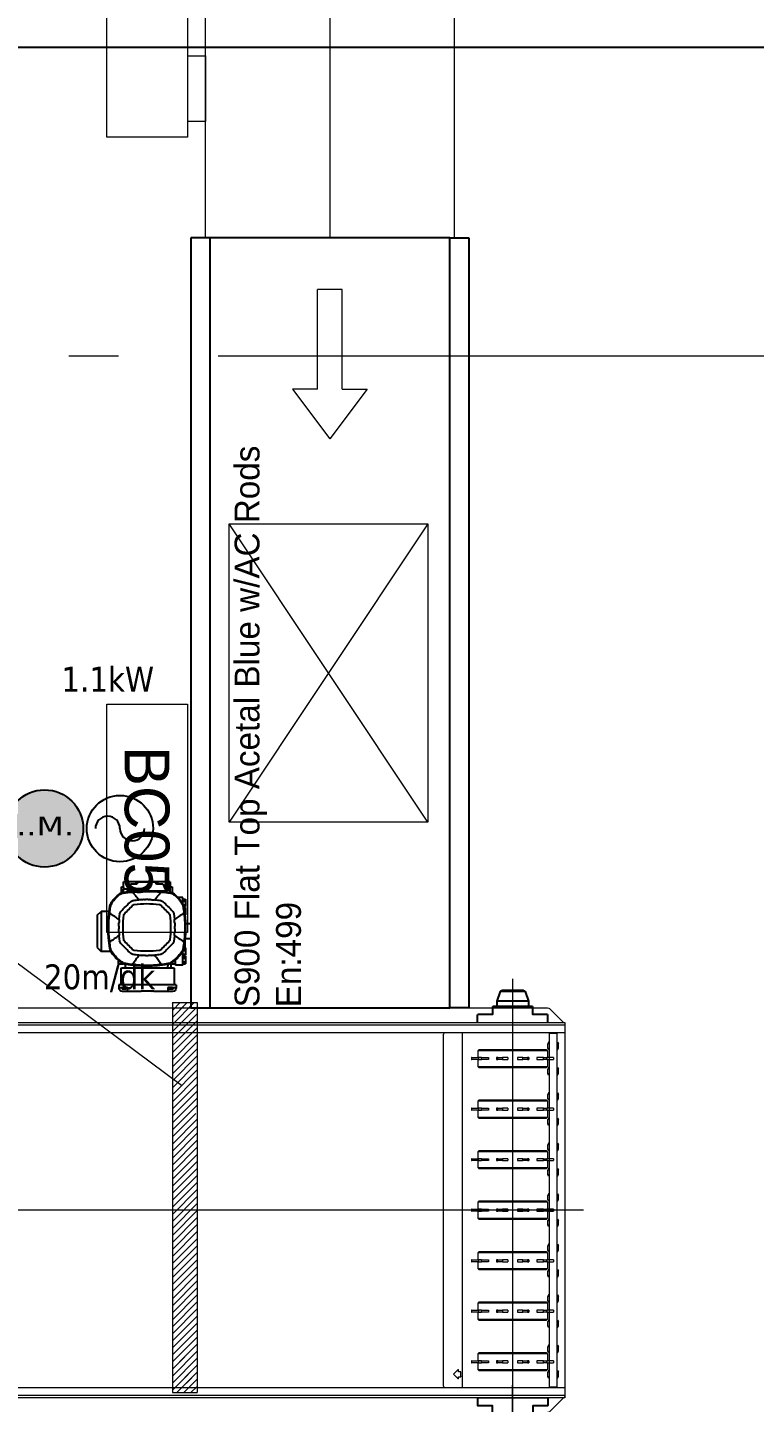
# Model space of a CAD drawing. Header units: millimetres. Extents: x -187347 to 135007, y -6415 to 292048.
# Drawn here: x -67975 to -66513, y 29950 to 32716 of the extents above; entities that cross this region are included whole.
import ezdxf
from ezdxf.enums import TextEntityAlignment as Align

# ---------------------------------------------------------------- set-up
doc = ezdxf.new("R2010")
doc.units = ezdxf.units.MM
doc.header["$LTSCALE"] = 100
doc.linetypes.add('CENTER', pattern=[50.8, 31.75, -6.35, 6.35, -6.35])
doc.linetypes.add('Z_LINE-CNTR', pattern=[17, 12, -2, 1, -2])
doc.layers.get('0').update_dxf_attribs({"lineweight": 18})
for name, color, linetype, lineweight in [('Equipment Drawing', 7, 'Continuous', 0), ('LAYOUT', 3, 'Continuous', 18), ('Layout Kromeka', 1, 'Continuous', 5), ('Layout Kromeka Details', 253, 'Continuous', 5), ('Layout Kromeka Field items', 1, 'Continuous', 25), ('Layout Kromeka Utilities', 1, 'Continuous', 25), ('S-GRID', 7, 'Continuous', 5)]:
    doc.layers.add(name, color=color, linetype=linetype, lineweight=lineweight)
for name, color, linetype in [('INTRALOX', 6, 'Continuous'), ('LAYOUT customer', 5, 'Continuous'), ('STEEL', 5, 'Continuous'), ('TEXT', 3, 'Continuous')]:
    doc.layers.add(name, color=color, linetype=linetype)
doc.styles.add('015_100', font='', dxfattribs={"height": 150})
doc.styles.add('050_100', font='', dxfattribs={"height": 500})
doc.styles.get("Standard").update_dxf_attribs({"font": 'tahoma.ttf'})
doc.styles.get('015_100').set_extended_font_data('Univers 45 Light')
doc.styles.get('050_100').set_extended_font_data('Univers')

# ---------------------------------------------------------------- blocks, each defined once
blk = doc.blocks.new('steel weighing')
at = {"layer": 'STEEL', "color": 7, "linetype": 'ByBlock', "ltscale": 20, "elevation": 1.7}
blk.add_lwpolyline([(845830.6, 719201.5), (854381.8, 719201.5), (854381.8, 719121.5), (845830.6, 719121.5)], close=True, dxfattribs=at)
blk = doc.blocks.new('_KROMEKA_POSNR')
at = {"layer": 'Layout Kromeka', "color": 0, "linetype": 'Continuous'}
blk.add_lwpolyline([(-3.91, -1.35), (3.738, -1.35), (3.738, 1.35), (-3.91, 1.35)], close=True, dxfattribs=at)
at = {"layer": 'Layout Kromeka', "color": 0, "linetype": 'Continuous', "style": '015_100'}
blk.add_attdef('POSNR', text='', height=1.5, dxfattribs=at).set_placement((0, 0), align=Align.MIDDLE)
blk = doc.blocks.new('*U60')
at = {"ltscale": 10}
for p, q in [((1434, 136.5), (1566, 136.5)), ((1800, 100), (-5400, 100)), ((1800, -400), (1800, 100)), ((-5400, -400), (1800, -400))]:
    blk.add_line(p, q, dxfattribs=at)
blk.add_lwpolyline([(1597.5, 136.5), (1597.5, 298.5), (1138.5, 298.5), (1138.5, 136.5), (1434, 136.5), (1434, 100), (1566, 100), (1566, 136.5), (1597.5, 136.5)], dxfattribs=at)
at = {"color": 4, "linetype": 'CENTER', "ltscale": 10}
blk.add_lwpolyline([(-5400, -150), (1800, -150)], dxfattribs=at)
at = {"color": 5, "ltscale": 10}
blk.add_point((1800, -150), dxfattribs=at)
blk = doc.blocks.new('Electricity')
at = {"layer": 'TEXT', "linetype": 'Continuous'}
blk.add_circle((116818, 15298), 267, dxfattribs=at)
at = {"layer": 'TEXT', "ltscale": 25}
for centre, start, end in [((116719, 15298), 0, 180), ((116917, 15298), 180, 0)]:
    blk.add_arc(centre, 98.9, start, end, dxfattribs=at)
blk = doc.blocks.new('MOTOR_1')
at = {"layer": 'Layout Kromeka Field items'}
h = blk.add_hatch(color=140, dxfattribs=at)
h.paths.add_polyline_path([(-250, 0, 1), (250, 0, 1)])
h.paths.add_polyline_path([(-713.7, -186.9), (-280.3, -186.9), (-280.3, -6.9), (-713.7, -6.9)], flags=9)
at = {"layer": 'Layout Kromeka Field items', "color": 4, "linetype": 'Continuous'}
blk.add_circle((0, 0), 250, dxfattribs=at)
at = {"layer": 'Layout Kromeka Utilities', "color": 4, "linetype": 'Continuous', "xscale": 0.8043007341468412, "yscale": 0.8043007341468412, "zscale": 0.8043007341468412}
blk.add_blockref('Electricity', (-93469.2, -12304.5), dxfattribs=at)
at = {"layer": 'Layout Kromeka Field items', "color": 7, "width": 1.86701}
blk.add_attdef('..M.', text='', height=120, dxfattribs=at).set_placement((-183.1, -43.9), (190.3, -43.9), align=Align.FIT)
blk = doc.blocks.new('S400_10T_Sprocket')
for p, q in [((-18.5, 67.3), (-16, 69.8)), ((-18.5, 67.3), (-18.5, -67.4)), ((-16, -69.9), (-16, 69.8)), ((-16, 69.8), (-2, 69.8)), ((-2, 82.3), (-2, 82.5)), ((-2, 82.5), (2, 82.5)), ((-2, 82.3), (-2, 68.8)), ((-2, 68.8), (2, 68.8)), ((-2, 62.4), (-2, 68.4)), ((-2, 68.4), (2, 68.4)), ((-2, 62.4), (-2, 48.6)), ((2, 62.4), (-2, 62.4)), ((2, 82.5), (2, 82.3)), ((2, 68.8), (2, 82.3)), ((2, 69.8), (16, 69.8)), ((2, 68.4), (2, 62.4)), ((2, 48.6), (2, 62.4)), ((16, 69.8), (16, -69.9)), ((18.5, 67.3), (16, 69.8)), ((18.5, -67.4), (18.5, 67.3)), ((-2, 48.6), (2, 48.6)), ((-2, 29.8), (-2, 32.7)), ((-2, 32.7), (2, 32.7)), ((-2, 29.8), (-2, 20.2)), ((2, 29.8), (-2, 29.8)), ((2, 32.7), (2, 29.8)), ((2, 20.2), (2, 29.8)), ((-2, 9.9), (-2, 20.2)), ((-2, 20.2), (2, 20.2)), ((-2, 9.9), (2, 9.9)), ((2, 20.2), (2, 9.9)), ((-2, -20.2), (-2, -9.9)), ((-2, -9.9), (2, -9.9)), ((-2, -20.2), (-2, -29.8)), ((2, -20.2), (-2, -20.2)), ((2, -9.9), (2, -20.2)), ((2, -29.8), (2, -20.2)), ((-2, -32.7), (-2, -29.8)), ((-2, -29.8), (2, -29.8)), ((-2, -32.7), (2, -32.7)), ((-2, -62.4), (-2, -48.6)), ((-2, -48.6), (2, -48.6)), ((2, -29.8), (2, -32.7)), ((2, -48.6), (2, -62.4)), ((-18.5, -67.4), (-16, -69.9)), ((-16, -69.9), (-2, -69.9)), ((-2, -62.4), (-2, -68.4)), ((2, -62.4), (-2, -62.4)), ((-2, -68.4), (2, -68.4)), ((-2, -82.3), (-2, -68.8)), ((-2, -68.8), (2, -68.8)), ((-2, -82.3), (-2, -82.5)), ((-2, -82.5), (2, -82.5)), ((2, -68.4), (2, -62.4)), ((2, -68.8), (2, -82.3)), ((2, -69.9), (16, -69.9)), ((2, -82.5), (2, -82.3)), ((18.5, -67.4), (16, -69.9))]:
    blk.add_line(p, q)
blk = doc.blocks.new('Bearing_10T')
for p, q in [((0, 70.9), (0, -70.9)), ((-83.3, 0), (25.9, 0))]:
    blk.add_line(p, q)
at = {"layer": 'LAYOUT customer'}
for p, q in [((-15.8, 41.3), (-15.8, 70.1)), ((0, 70.9), (-15.1, 70.9)), ((-62.1, 25), (-43.1, 31.8)), ((-43.1, -31.7), (-43.1, 31.8)), ((-43.1, 31.8), (-32, 31.8)), ((-32, -39.8), (-32, 39.8)), ((-31.2, 40.5), (-16.6, 40.5)), ((-64.2, -22), (-64.2, 22)), ((-62.1, -25), (-62.1, 25)), ((-62.1, -25), (-43.1, -31.7)), ((-43.1, -31.7), (-32, -31.7)), ((-16.6, -40.5), (-31.2, -40.5)), ((-15.8, -70.1), (-15.8, -41.3)), ((0, -70.9), (-15.1, -70.9))]:
    blk.add_line(p, q, dxfattribs=at)
for centre, radius, start, end in [((-15.1, 70.1), 0.762, 90, 180), ((-31.2, 39.8), 0.762, 90, 180), ((-16.6, 41.3), 0.762, 270, 0), ((-61.1, 22), 3.17, 109.5692, 180), ((-61.1, -22), 3.17, 180, 250.4308), ((-31.2, -39.8), 0.762, 180, 270), ((-16.6, -41.3), 0.762, 0, 90), ((-15.1, -70.1), 0.762, 180, 270)]:
    blk.add_arc(centre, radius, start, end, dxfattribs=at)
blk = doc.blocks.new('*U1707')
at = {"layer": 'Equipment Drawing'}
for p, q in [((0, -37.5), (0, 2568.5)), ((-377.6, 2531.5), (-405.5, 2503.9)), ((-372.6, 2537), (-377.6, 2537)), ((-377.6, 2537), (-377.6, 0)), ((-357.6, 2537), (-372.6, 2537)), ((-372.6, 2537), (-372.6, 0)), ((-357.6, 2537), (-357.6, 0)), ((-357.6, 2537), (357.6, 2537)), ((372.6, 2537), (357.6, 2537)), ((357.6, 0), (357.6, 2537)), ((377.6, 2537), (372.6, 2537)), ((372.6, 0), (372.6, 2537)), ((377.6, 0), (377.6, 2537)), ((405.5, 2503.9), (377.6, 2531.5)), ((-407, 2499.8), (-407, 34.7)), ((407, 2499.8), (407, 34.7)), ((-465.6, 2432), (464.9, 2432)), ((-357.6, 2331.1), (357.6, 2331.1)), ((-330.2, 2310.9), (-339.5, 2301.6)), ((-339.3, 2301.1), (-335.3, 2301.1)), ((-335, 2300.8), (-335, 2296.4)), ((-334.7, 2296.1), (-325.3, 2296.1)), ((-320.5, 2301.6), (-329.8, 2310.9)), ((-325, 2296.4), (-325, 2300.8)), ((-324.7, 2301.1), (-320.7, 2301.1)), ((353.2, 2293), (-353.2, 2293)), ((353.2, 244), (-353.2, 244)), ((320.5, 214.5), (329.8, 223.8)), ((330.2, 223.8), (339.5, 214.5)), ((357.6, 205.9), (-357.6, 205.9)), ((324.7, 214), (320.7, 214)), ((325, 209.3), (325, 213.7)), ((334.7, 209), (325.3, 209)), ((335, 213.7), (335, 209.3)), ((339.3, 214), (335.3, 214)), ((-465.6, 105), (462.1, 105)), ((-405.5, 30.6), (-377.6, 3)), ((-355.6, 15.7), (-355.6, 31.6)), ((-355.6, 31.6), (355.6, 31.6)), ((-337.8, 32.6), (-334.6, 34.5)), ((-337.8, 31.6), (-337.8, 32.6)), ((-334.6, 31.6), (-334.6, 34.5)), ((-325.8, 34.5), (-334.6, 34.5)), ((-325.8, 34.5), (-325.8, 31.6)), ((-322.6, 32.6), (-325.8, 34.5)), ((-322.6, 31.6), (-322.6, 32.6)), ((-287, 32.6), (-283.8, 34.5)), ((-287, 31.6), (-287, 32.6)), ((-275, 34.5), (-283.8, 34.5)), ((-283.8, 31.6), (-283.8, 34.5)), ((-271.8, 32.6), (-275, 34.5)), ((-275, 34.5), (-275, 31.6)), ((-271.8, 31.6), (-271.8, 32.6)), ((-236.2, 32.6), (-233, 34.5)), ((-236.2, 31.6), (-236.2, 32.6)), ((-224.2, 34.5), (-233, 34.5)), ((-233, 31.6), (-233, 34.5)), ((-221, 32.6), (-224.2, 34.5)), ((-224.2, 34.5), (-224.2, 31.6)), ((-221, 31.6), (-221, 32.6)), ((-185.4, 32.6), (-182.2, 34.5)), ((-185.4, 31.6), (-185.4, 32.6)), ((-173.4, 34.5), (-182.2, 34.5)), ((-182.2, 31.6), (-182.2, 34.5)), ((-170.2, 32.6), (-173.4, 34.5)), ((-173.4, 34.5), (-173.4, 31.6)), ((-170.2, 31.6), (-170.2, 32.6)), ((-134.6, 32.6), (-131.4, 34.5)), ((-134.6, 31.6), (-134.6, 32.6)), ((-122.6, 34.5), (-131.4, 34.5)), ((-131.4, 31.6), (-131.4, 34.5)), ((-119.4, 32.6), (-122.6, 34.5)), ((-122.6, 34.5), (-122.6, 31.6)), ((-119.4, 31.6), (-119.4, 32.6)), ((-83.8, 32.6), (-80.6, 34.5)), ((-83.8, 31.6), (-83.8, 32.6)), ((-71.8, 34.5), (-80.6, 34.5)), ((-80.6, 31.6), (-80.6, 34.5)), ((-68.6, 32.6), (-71.8, 34.5)), ((-71.8, 34.5), (-71.8, 31.6)), ((-68.6, 31.6), (-68.6, 32.6)), ((-33, 32.6), (-29.8, 34.5)), ((-33, 31.6), (-33, 32.6)), ((-21, 34.5), (-29.8, 34.5)), ((-29.8, 31.6), (-29.8, 34.5)), ((-17.8, 32.6), (-21, 34.5)), ((-21, 34.5), (-21, 31.6)), ((-17.8, 31.6), (-17.8, 32.6)), ((17.8, 32.6), (21, 34.5)), ((17.8, 31.6), (17.8, 32.6)), ((29.8, 34.5), (21, 34.5)), ((21, 31.6), (21, 34.5)), ((33, 32.6), (29.8, 34.5)), ((29.8, 34.5), (29.8, 31.6)), ((33, 31.6), (33, 32.6)), ((68.6, 32.6), (71.8, 34.5)), ((68.6, 31.6), (68.6, 32.6)), ((80.6, 34.5), (71.8, 34.5)), ((71.8, 31.6), (71.8, 34.5)), ((83.8, 32.6), (80.6, 34.5)), ((80.6, 34.5), (80.6, 31.6)), ((83.8, 31.6), (83.8, 32.6)), ((119.4, 32.6), (122.6, 34.5)), ((119.4, 31.6), (119.4, 32.6)), ((131.4, 34.5), (122.6, 34.5)), ((122.6, 31.6), (122.6, 34.5)), ((134.6, 32.6), (131.4, 34.5)), ((131.4, 34.5), (131.4, 31.6)), ((134.6, 31.6), (134.6, 32.6)), ((170.2, 32.6), (173.4, 34.5)), ((170.2, 31.6), (170.2, 32.6)), ((182.2, 34.5), (173.4, 34.5)), ((173.4, 31.6), (173.4, 34.5)), ((185.4, 32.6), (182.2, 34.5)), ((182.2, 34.5), (182.2, 31.6)), ((185.4, 31.6), (185.4, 32.6)), ((221, 32.6), (224.2, 34.5)), ((221, 31.6), (221, 32.6)), ((233, 34.5), (224.2, 34.5)), ((224.2, 31.6), (224.2, 34.5)), ((236.2, 32.6), (233, 34.5)), ((233, 34.5), (233, 31.6)), ((236.2, 31.6), (236.2, 32.6)), ((271.8, 32.6), (275, 34.5)), ((271.8, 31.6), (271.8, 32.6)), ((283.8, 34.5), (275, 34.5)), ((275, 31.6), (275, 34.5)), ((287, 32.6), (283.8, 34.5)), ((283.8, 34.5), (283.8, 31.6)), ((287, 31.6), (287, 32.6)), ((322.6, 32.6), (325.8, 34.5)), ((322.6, 31.6), (322.6, 32.6)), ((334.6, 34.5), (325.8, 34.5)), ((325.8, 31.6), (325.8, 34.5)), ((337.8, 32.6), (334.6, 34.5)), ((334.6, 34.5), (334.6, 31.6)), ((337.8, 31.6), (337.8, 32.6)), ((355.6, 31.6), (355.6, 15.7)), ((377.6, 3), (405.5, 30.6)), ((-377.6, 0), (-372.6, 0)), ((-372.6, 0), (-357.6, 0)), ((-357.6, 0), (357.6, 0)), ((355.6, 15.7), (-355.6, 15.7)), ((-337.8, 14.8), (-337.8, 15.7)), ((-337.8, 14.8), (-334.6, 12.8)), ((-334.6, 12.8), (-334.6, 15.7)), ((-325.8, 12.8), (-334.6, 12.8)), ((-325.8, 15.7), (-325.8, 12.8)), ((-322.6, 14.8), (-325.8, 12.8)), ((-322.6, 14.8), (-322.6, 15.7)), ((-287, 14.8), (-287, 15.7)), ((-287, 14.8), (-283.8, 12.8)), ((-283.8, 12.8), (-283.8, 15.7)), ((-275, 12.8), (-283.8, 12.8)), ((-275, 15.7), (-275, 12.8)), ((-271.8, 14.8), (-275, 12.8)), ((-271.8, 14.8), (-271.8, 15.7)), ((-236.2, 14.8), (-236.2, 15.7)), ((-236.2, 14.8), (-233, 12.8)), ((-233, 12.8), (-233, 15.7)), ((-224.2, 12.8), (-233, 12.8)), ((-224.2, 15.7), (-224.2, 12.8)), ((-221, 14.8), (-224.2, 12.8)), ((-221, 14.8), (-221, 15.7)), ((-185.4, 14.8), (-185.4, 15.7)), ((-185.4, 14.8), (-182.2, 12.8)), ((-182.2, 12.8), (-182.2, 15.7)), ((-173.4, 12.8), (-182.2, 12.8)), ((-173.4, 15.7), (-173.4, 12.8)), ((-170.2, 14.8), (-173.4, 12.8)), ((-170.2, 14.8), (-170.2, 15.7)), ((-134.6, 14.8), (-134.6, 15.7)), ((-134.6, 14.8), (-131.4, 12.8)), ((-131.4, 12.8), (-131.4, 15.7)), ((-122.6, 12.8), (-131.4, 12.8)), ((-122.6, 15.7), (-122.6, 12.8)), ((-119.4, 14.8), (-122.6, 12.8)), ((-119.4, 14.8), (-119.4, 15.7)), ((-83.8, 14.8), (-83.8, 15.7)), ((-83.8, 14.8), (-80.6, 12.8)), ((-80.6, 12.8), (-80.6, 15.7)), ((-71.8, 12.8), (-80.6, 12.8)), ((-71.8, 15.7), (-71.8, 12.8)), ((-68.6, 14.8), (-71.8, 12.8)), ((-68.6, 14.8), (-68.6, 15.7)), ((-33, 14.8), (-33, 15.7)), ((-33, 14.8), (-29.8, 12.8)), ((-29.8, 12.8), (-29.8, 15.7)), ((-21, 12.8), (-29.8, 12.8)), ((-21, 15.7), (-21, 12.8)), ((-17.8, 14.8), (-21, 12.8)), ((-17.8, 14.8), (-17.8, 15.7)), ((17.8, 14.8), (17.8, 15.7)), ((17.8, 14.8), (21, 12.8)), ((21, 12.8), (21, 15.7)), ((29.8, 12.8), (21, 12.8)), ((29.8, 15.7), (29.8, 12.8)), ((33, 14.8), (29.8, 12.8)), ((33, 14.8), (33, 15.7)), ((68.6, 14.8), (68.6, 15.7)), ((68.6, 14.8), (71.8, 12.8)), ((71.8, 12.8), (71.8, 15.7)), ((80.6, 12.8), (71.8, 12.8)), ((80.6, 15.7), (80.6, 12.8)), ((83.8, 14.8), (80.6, 12.8)), ((83.8, 14.8), (83.8, 15.7)), ((119.4, 14.8), (119.4, 15.7)), ((119.4, 14.8), (122.6, 12.8)), ((122.6, 12.8), (122.6, 15.7)), ((131.4, 12.8), (122.6, 12.8)), ((131.4, 15.7), (131.4, 12.8)), ((134.6, 14.8), (131.4, 12.8)), ((134.6, 14.8), (134.6, 15.7)), ((170.2, 14.8), (170.2, 15.7)), ((170.2, 14.8), (173.4, 12.8)), ((173.4, 12.8), (173.4, 15.7)), ((182.2, 12.8), (173.4, 12.8)), ((182.2, 15.7), (182.2, 12.8)), ((185.4, 14.8), (182.2, 12.8)), ((185.4, 14.8), (185.4, 15.7)), ((221, 14.8), (221, 15.7)), ((221, 14.8), (224.2, 12.8)), ((224.2, 12.8), (224.2, 15.7)), ((233, 12.8), (224.2, 12.8)), ((233, 15.7), (233, 12.8)), ((236.2, 14.8), (233, 12.8)), ((236.2, 14.8), (236.2, 15.7)), ((271.8, 14.8), (271.8, 15.7)), ((271.8, 14.8), (275, 12.8)), ((275, 12.8), (275, 15.7)), ((283.8, 12.8), (275, 12.8)), ((283.8, 15.7), (283.8, 12.8)), ((287, 14.8), (283.8, 12.8)), ((287, 14.8), (287, 15.7)), ((322.6, 14.8), (322.6, 15.7)), ((322.6, 14.8), (325.8, 12.8)), ((325.8, 12.8), (325.8, 15.7)), ((334.6, 12.8), (325.8, 12.8)), ((334.6, 15.7), (334.6, 12.8)), ((337.8, 14.8), (334.6, 12.8)), ((337.8, 14.8), (337.8, 15.7)), ((357.6, 0), (377.6, 0)), ((374.6, 0), (373.1, 0))]:
    blk.add_line(p, q, dxfattribs=at)
for centre, radius, start, end in [((-339.3, 2301.4), 0.3, 135, 270), ((-335.3, 2300.8), 0.3, 0, 90), ((-334.7, 2296.4), 0.3, 180, 270), ((-330, 2310.7), 0.3, 45, 135), ((-325.3, 2296.4), 0.3, 270, 0), ((-324.7, 2300.8), 0.3, 90, 180), ((-320.7, 2301.4), 0.3, 270, 45), ((-353.2, 2299.3), 6.35, 226.3196, 270), ((353.2, 2299.3), 6.35, 270, 313.6804), ((-353.2, 237.7), 6.35, 90, 133.6804), ((330, 223.6), 0.3, 45, 135), ((353.2, 237.7), 6.35, 46.3196, 90), ((320.7, 214.3), 0.3, 135, 270), ((324.7, 213.7), 0.3, 0, 90), ((325.3, 209.3), 0.3, 180, 270), ((334.7, 209.3), 0.3, 270, 0), ((335.3, 213.7), 0.3, 90, 180), ((339.3, 214.3), 0.3, 270, 45)]:
    blk.add_arc(centre, radius, start, end, dxfattribs=at)
for centre, major_axis, start_param, end_param in [((-403.5, 2499.8), (0, 5), 0.610865, 1.570796), ((403.5, 2499.8), (0, -5), 1.570796, 2.530727), ((-403.5, 34.7), (0, 5), 1.570796, 2.530727), ((403.5, 34.7), (0, -5), 0.610865, 1.570796)]:
    blk.add_ellipse(centre, major_axis=major_axis, ratio=0.707107, start_param=start_param, end_param=end_param, dxfattribs=at)
for name, p in [('Bearing_10T', (-377.6, 2432)), ('S400_10T_Sprocket', (-304.8, 2432)), ('S400_10T_Sprocket', (-203.2, 2432)), ('S400_10T_Sprocket', (-101.6, 2432)), ('S400_10T_Sprocket', (0, 2432)), ('S400_10T_Sprocket', (101.6, 2432)), ('S400_10T_Sprocket', (203.2, 2432)), ('S400_10T_Sprocket', (304.8, 2432)), ('Bearing_10T', (-377.6, 105)), ('S400_10T_Sprocket', (-304.8, 105)), ('S400_10T_Sprocket', (-203.2, 105)), ('S400_10T_Sprocket', (-101.6, 105)), ('S400_10T_Sprocket', (0, 105)), ('S400_10T_Sprocket', (101.6, 105)), ('S400_10T_Sprocket', (203.2, 105)), ('S400_10T_Sprocket', (304.8, 105))]:
    blk.add_blockref(name, p, dxfattribs=at)
at = {"layer": 'Equipment Drawing', "xscale": -1}
for p in [(377.6, 2432), (377.6, 105)]:
    blk.add_blockref('Bearing_10T', p, dxfattribs=at)
blk = doc.blocks.new('vertical Motor')
for p, q in [((-152.26, -1863.28), (-152.57, -1863.6)), ((-152.57, -1863.6), (-149.39, -1863.6)), ((-152.57, -1864.23), (-152.57, -1863.6)), ((-152.26, -1863.28), (-149.7, -1863.28)), ((-149.7, -1863.28), (-149.39, -1863.6)), ((-149.39, -1864.38), (-149.39, -1863.6)), ((-154.48, -1865.36), (-154.92, -1865.36)), ((-154.92, -1866.28), (-154.92, -1865.36)), ((-154.04, -1865.21), (-154.52, -1865.21)), ((-154.52, -1865.21), (-154.52, -1865.36)), ((-154.48, -1865.36), (-154.33, -1865.36)), ((-154.09, -1865.36), (-154.33, -1865.36)), ((-154.33, -1865.75), (-154.33, -1865.36)), ((-154.08, -1865.36), (-154.09, -1865.36)), ((-148.83, -1864.76), (-148.91, -1864.76)), ((-148.83, -1864.76), (-148.83, -1864.83)), ((-148.72, -1864.95), (-148.42, -1864.95)), ((-148.42, -1864.95), (-148.42, -1865.38)), ((-148.09, -1865.21), (-148.09, -1869.33)), ((-148.05, -1865.17), (-146.75, -1865.17)), ((-146.75, -1865.29), (-146.75, -1865.01)), ((-146.75, -1865.01), (-146.55, -1865.01)), ((-146.75, -1869.26), (-146.75, -1865.29)), ((-146.55, -1865.01), (-146.51, -1865.01)), ((-146.55, -1865.01), (-146.55, -1865.29)), ((-146.55, -1865.25), (-146.41, -1865.25)), ((-146.55, -1865.68), (-146.55, -1865.29)), ((-146.41, -1865.4), (-146.41, -1865.25)), ((-146.24, -1865.29), (-146.24, -1865.4)), ((-154.92, -1866.28), (-154.91, -1866.28)), ((-154.92, -1868.15), (-154.92, -1866.28)), ((-154.91, -1866.28), (-154.91, -1866.59)), ((-154.72, -1866.41), (-154.91, -1866.59)), ((-154.44, -1865.8), (-154.72, -1865.93)), ((-154.72, -1866.41), (-154.72, -1865.93)), ((-154.17, -1865.68), (-154.44, -1865.8)), ((-154.2, -1865.86), (-154.2, -1866.88)), ((-148.09, -1865.54), (-148.38, -1865.53)), ((-146.55, -1865.4), (-146.41, -1865.4)), ((-146.55, -1865.56), (-146.41, -1865.56)), ((-146.51, -1865.68), (-146.55, -1865.68)), ((-146.24, -1865.68), (-146.51, -1865.68)), ((-146.41, -1865.56), (-146.41, -1865.4)), ((-146.24, -1865.4), (-146.24, -1865.68)), ((-146.24, -1865.68), (-146.24, -1866.78)), ((-154.91, -1866.59), (-154.91, -1867.84)), ((-154.2, -1867.54), (-154.2, -1868.57)), ((-146.28, -1866.78), (-146.28, -1867.77)), ((-146.28, -1866.78), (-146.24, -1866.78)), ((-146.24, -1866.94), (-146.28, -1866.94)), ((-146.24, -1866.94), (-146.28, -1866.94)), ((-146.24, -1866.94), (-146.24, -1866.94)), ((-146.24, -1866.94), (-146.24, -1866.94)), ((-146.24, -1867.62), (-146.24, -1866.94)), ((-154.91, -1868.15), (-154.92, -1868.15)), ((-154.92, -1869.06), (-154.92, -1868.15)), ((-154.91, -1867.84), (-154.91, -1868.15)), ((-154.91, -1867.84), (-154.72, -1868.02)), ((-154.72, -1868.5), (-154.72, -1868.02)), ((-154.72, -1868.5), (-154.44, -1868.62)), ((-154.44, -1868.62), (-154.17, -1868.75)), ((-146.28, -1867.62), (-146.24, -1867.62)), ((-146.28, -1867.62), (-146.24, -1867.62)), ((-146.28, -1867.63), (-146.24, -1867.63)), ((-146.24, -1867.77), (-146.28, -1867.77)), ((-146.24, -1867.62), (-146.24, -1867.63)), ((-146.24, -1867.62), (-146.24, -1867.62)), ((-146.24, -1867.62), (-146.24, -1867.62)), ((-146.24, -1867.77), (-146.24, -1868.87)), ((-154.92, -1869.06), (-154.48, -1869.06)), ((-154.52, -1869.06), (-154.52, -1869.22)), ((-154.52, -1869.22), (-154.04, -1869.22)), ((-154.33, -1869.06), (-154.48, -1869.06)), ((-154.33, -1869.06), (-154.33, -1868.68)), ((-154.09, -1869.06), (-154.33, -1869.06)), ((-154.08, -1869.06), (-154.09, -1869.06)), ((-153.66, -1870.07), (-153.66, -1869.69)), ((-148.3, -1869.48), (-148.72, -1869.48)), ((-148.46, -1869.12), (-148.09, -1869.12)), ((-148.42, -1869.12), (-148.42, -1869.48)), ((-148.09, -1868.89), (-148.38, -1868.9)), ((-148.3, -1870.07), (-148.3, -1869.48)), ((-148.09, -1869.34), (-148.09, -1869.33)), ((-148.05, -1869.38), (-146.75, -1869.38)), ((-146.75, -1869.54), (-146.75, -1869.26)), ((-146.75, -1869.54), (-146.55, -1869.54)), ((-146.55, -1869.26), (-146.55, -1868.87)), ((-146.55, -1868.87), (-146.51, -1868.87)), ((-146.55, -1868.99), (-146.41, -1868.99)), ((-146.55, -1869.14), (-146.41, -1869.14)), ((-146.55, -1869.26), (-146.55, -1869.54)), ((-146.55, -1869.3), (-146.41, -1869.3)), ((-146.51, -1869.54), (-146.55, -1869.54)), ((-146.51, -1868.87), (-146.24, -1868.87)), ((-146.41, -1869.14), (-146.41, -1868.99)), ((-146.41, -1869.3), (-146.41, -1869.14)), ((-146.24, -1868.87), (-146.24, -1869.14)), ((-146.24, -1869.14), (-146.24, -1869.26)), ((-153.17, -1870.07), (-153.66, -1870.07)), ((-153.54, -1870.07), (-153.54, -1870.29)), ((-153.54, -1870.29), (-153.39, -1870.29)), ((-153.39, -1870.07), (-153.39, -1870.29)), ((-153.39, -1870.29), (-153.1, -1870.29)), ((-153.1, -1870.1), (-153.1, -1870.29)), ((-153.1, -1870.29), (-152.95, -1870.29)), ((-152.95, -1870.14), (-152.95, -1870.29)), ((-152.87, -1870.15), (-152.87, -1870.29)), ((-152.87, -1870.29), (-152.79, -1870.29)), ((-152.79, -1870.17), (-152.79, -1870.29)), ((-152.79, -1870.29), (-152.5, -1870.29)), ((-152.5, -1870.21), (-152.5, -1870.29)), ((-152.5, -1870.29), (-152.3, -1870.29)), ((-152.3, -1870.23), (-152.3, -1870.29)), ((-151.57, -1870.71), (-151.57, -1870.28)), ((-151.57, -1870.71), (-150.39, -1870.71)), ((-151.24, -1870.28), (-151.24, -1870.29)), ((-151.24, -1870.29), (-150.98, -1870.29)), ((-150.98, -1870.28), (-150.98, -1870.29)), ((-150.98, -1870.29), (-150.72, -1870.29)), ((-150.72, -1870.27), (-150.72, -1870.29)), ((-150.39, -1870.71), (-150.39, -1870.24)), ((-150.24, -1870.23), (-149.67, -1870.23)), ((-149.67, -1870.14), (-149.67, -1870.29)), ((-149.67, -1870.29), (-149.46, -1870.29)), ((-149.46, -1870.09), (-149.46, -1870.29)), ((-149.46, -1870.29), (-149.17, -1870.29)), ((-148.3, -1870.07), (-149.42, -1870.07)), ((-149.17, -1870.07), (-149.17, -1870.29)), ((-149.17, -1870.29), (-149.09, -1870.29)), ((-149.09, -1870.07), (-149.09, -1870.29)), ((-149.01, -1870.07), (-149.01, -1870.29)), ((-149.01, -1870.29), (-148.86, -1870.29)), ((-148.86, -1870.07), (-148.86, -1870.29)), ((-148.86, -1870.29), (-148.57, -1870.29)), ((-148.57, -1870.07), (-148.57, -1870.29)), ((-148.57, -1870.29), (-148.42, -1870.29)), ((-148.42, -1870.07), (-148.42, -1870.29))]:
    blk.add_line(p, q)
for centre, radius, start, end in [((-152.83, -1865.07), 0.787, 100.193, 125.5264), ((-151.3, -1873.59), 9.45, 79.807, 100.193), ((-151.3, -1873.59), 9.39, 97.0036, 100.193), ((-151.3, -1873.59), 9.39, 79.807, 82.9964), ((-149.76, -1865.07), 0.787, 54.4736, 79.807), ((-140.43, -1867.21), 13.78, 172.2181, 187.7819), ((-140.43, -1867.21), 13.72, 172.2181, 175.2421), ((-153.5, -1865.43), 0.591, 140.9499, 172.2181), ((-153.5, -1865.43), 0.531, 140.9499, 172.2181), ((-151.3, -1867.21), 3.43, 125.5264, 140.9499), ((-151.3, -1867.21), 3.37, 125.5264, 140.9499), ((-146.48, -1872.03), 9.17, 131.4921, 138.5079), ((-152.83, -1865.07), 0.728, 100.193, 125.5264), ((-152.3, -1865.45), 0.394, 98.5161, 131.4921), ((-151.3, -1872.14), 7.15, 95.0481, 98.5161), ((-151.3, -1872.14), 6.81, 81.6334, 98.3666), ((-151.81, -1864.32), 0.704, 260.8166, 282.4775), ((-151.51, -1865.69), 0.704, 81.3053, 102.4775), ((-151.3, -1864.3), 0.704, 261.3053, 278.6947), ((-151.08, -1865.69), 0.704, 77.5225, 98.6947), ((-150.78, -1864.32), 0.704, 257.5225, 279.1834), ((-151.3, -1872.14), 7.15, 81.4839, 84.9519), ((-150.29, -1865.45), 0.394, 48.5079, 81.4839), ((-156.11, -1872.03), 9.17, 41.4921, 48.5079), ((-149.76, -1865.07), 0.728, 54.4736, 79.807), ((-151.3, -1867.21), 3.37, 35.5264, 54.4736), ((-151.3, -1867.21), 3.43, 35.5264, 54.4736), ((-149.15, -1865.68), 0.728, 10.193, 35.5264), ((-149.15, -1865.68), 0.787, 10.193, 35.5264), ((-146.51, -1865.29), 0.276, 0, 90), ((-153.73, -1865.86), 0.473, 150.8555, 180), ((-151.3, -1867.21), 3.26, 149.6038, 150.8555), ((-146.37, -1867.21), 7.15, 171.4839, 174.9519), ((-153.06, -1866.21), 0.394, 138.5079, 171.4839), ((-146.37, -1867.21), 6.81, 171.6334, 188.3666), ((-153, -1866.24), 0.118, 138.3929, 171.6334), ((-146.48, -1872.03), 8.84, 131.6071, 138.3929), ((-152.27, -1865.51), 0.118, 98.3666, 131.6071), ((-150.32, -1865.51), 0.118, 48.3929, 81.6334), ((-156.11, -1872.03), 8.84, 41.6071, 48.3929), ((-149.59, -1866.24), 0.118, 8.3666, 41.6071), ((-156.22, -1867.21), 6.81, 351.6334, 8.3666), ((-149.54, -1866.21), 0.394, 8.5161, 41.4921), ((-156.22, -1867.21), 7.15, 5.0481, 8.5161), ((-157.67, -1867.21), 9.39, 7.0036, 10.193), ((-157.67, -1867.21), 9.45, 349.807, 10.193), ((-152.82, -1867), 0.704, 167.5225, 188.6947), ((-152.82, -1867.43), 0.704, 171.3053, 192.4775), ((-154.21, -1867.21), 0.704, 351.3053, 8.6947), ((-154.19, -1866.7), 0.704, 347.5225, 9.1834), ((-148.4, -1866.7), 0.704, 170.8166, 192.4775), ((-149.77, -1867), 0.704, 351.3053, 12.4775), ((-148.38, -1867.21), 0.704, 171.3053, 188.6947), ((-149.77, -1867.43), 0.704, 347.5225, 8.6947), ((-153.73, -1868.57), 0.473, 180, 209.1445), ((-140.43, -1867.21), 13.72, 184.7579, 187.7819), ((-146.37, -1867.21), 7.15, 185.0481, 188.5161), ((-153.06, -1868.21), 0.394, 188.5161, 221.4921), ((-146.48, -1862.4), 9.17, 221.4921, 228.5079), ((-153, -1868.19), 0.118, 188.3666, 221.6071), ((-146.48, -1862.4), 8.84, 221.6071, 228.3929), ((-156.11, -1862.4), 8.84, 311.6071, 318.3929), ((-156.11, -1862.4), 9.17, 311.4921, 318.5079), ((-149.59, -1868.19), 0.118, 318.3929, 351.6334), ((-149.54, -1868.21), 0.394, 318.5079, 351.4839), ((-156.22, -1867.21), 7.15, 351.4839, 354.9519), ((-148.4, -1867.73), 0.704, 167.5225, 189.1834), ((-157.67, -1867.21), 9.39, 349.807, 352.9964), ((-151.3, -1867.21), 3.26, 209.1445, 210.3962), ((-153.5, -1869), 0.591, 187.7819, 219.0501), ((-153.5, -1869), 0.531, 187.7819, 219.0501), ((-151.3, -1867.21), 3.43, 219.0501, 234.4736), ((-151.3, -1867.21), 3.37, 219.0501, 234.4736), ((-152.3, -1868.97), 0.394, 228.5079, 261.4839), ((-152.27, -1868.92), 0.118, 228.3929, 261.6334), ((-151.3, -1862.29), 7.15, 261.4839, 264.9519), ((-151.3, -1862.29), 6.81, 261.6334, 278.3666), ((-151.81, -1870.11), 0.704, 77.5225, 99.1834), ((-151.51, -1868.74), 0.704, 257.5225, 278.6947), ((-151.3, -1870.13), 0.704, 81.3053, 98.6947), ((-151.08, -1868.74), 0.704, 261.3053, 282.4775), ((-150.78, -1870.11), 0.704, 80.8166, 102.4775), ((-151.3, -1862.29), 7.15, 275.0481, 278.5161), ((-150.32, -1868.92), 0.118, 278.3666, 311.6071), ((-150.29, -1868.97), 0.394, 278.5161, 311.4921), ((-151.3, -1867.21), 3.37, 305.5264, 324.4736), ((-151.3, -1867.21), 3.43, 305.5264, 324.4736), ((-149.15, -1868.75), 0.728, 324.4736, 349.807), ((-149.15, -1868.75), 0.787, 324.4736, 349.807), ((-146.51, -1869.26), 0.276, 270, 0), ((-152.83, -1869.36), 0.787, 234.4736, 259.807), ((-152.83, -1869.36), 0.728, 234.4736, 259.807), ((-151.3, -1860.84), 9.45, 259.807, 280.193), ((-151.3, -1860.84), 9.39, 259.807, 262.9964), ((-151.3, -1860.84), 9.39, 277.0036, 280.193), ((-149.76, -1869.36), 0.728, 280.193, 305.5264), ((-149.76, -1869.36), 0.787, 280.193, 305.5264)]:
    blk.add_arc(centre, radius, start, end)
blk.add_ellipse((-154.1, -1866.63), major_axis=(0.035, 0.79), ratio=0.049857, start_param=1.232365, end_param=1.292529)
for points, knots in [([(-151.91, -1864.22), (-151.94, -1864.22), (-152.03, -1864.23), (-152.2, -1864.25), (-152.25, -1864.25), (-152.33, -1864.26), (-152.35, -1864.26), (-152.39, -1864.27), (-152.4, -1864.27), (-152.41, -1864.27), (-152.42, -1864.27), (-152.43, -1864.27), (-152.44, -1864.27), (-152.44, -1864.27)], [-0.9777844, -0.9777844, -0.9777844, -0.9777844, -0.4707407, -0.4707407, -0.2347896, -0.2347896, -0.1212675, -0.1212675, -0.0662099, -0.0662099, -0.0391564, -0.0391564, -0.0000129, -0.0000129, -0.0000129, -0.0000129]), ([(-151.92, -1865.01), (-152, -1864.91), (-152.09, -1864.78), (-152.25, -1864.55), (-152.35, -1864.4), (-152.44, -1864.27)], [0, 0, 0, 0, 1.29027, 1.29027, 2.977399, 2.977399, 2.977399, 2.977399]), ([(-151.47, -1864.2), (-151.5, -1864.2), (-151.58, -1864.21), (-151.8, -1864.22), (-151.89, -1864.22), (-151.91, -1864.22)], [-0.4164744, -0.4164744, -0.4164744, -0.4164744, -0.2096356, -0.2096356, -0.0000122, -0.0000122, -0.0000122, -0.0000122]), ([(-151.12, -1864.2), (-151.14, -1864.2), (-151.21, -1864.2), (-151.38, -1864.2), (-151.45, -1864.2), (-151.47, -1864.2)], [-0.3389229, -0.3389229, -0.3389229, -0.3389229, -0.1699715, -0.1699715, -0.0000127, -0.0000127, -0.0000127, -0.0000127]), ([(-150.68, -1864.22), (-150.7, -1864.22), (-150.79, -1864.22), (-151.01, -1864.21), (-151.09, -1864.2), (-151.12, -1864.2)], [-0.3899615, -0.3899615, -0.3899615, -0.3899615, -0.195606, -0.195606, -0.0000111, -0.0000111, -0.0000111, -0.0000111]), ([(-150.15, -1864.27), (-150.15, -1864.27), (-150.16, -1864.27), (-150.17, -1864.27), (-150.18, -1864.27), (-150.19, -1864.27), (-150.21, -1864.27), (-150.24, -1864.26), (-150.26, -1864.26), (-150.34, -1864.25), (-150.39, -1864.25), (-150.56, -1864.23), (-150.65, -1864.22), (-150.68, -1864.22)], [-0.431417, -0.431417, -0.431417, -0.431417, -0.4141203, -0.4141203, -0.402165, -0.402165, -0.377834, -0.377834, -0.3276649, -0.3276649, -0.223392, -0.223392, -0.0000123, -0.0000123, -0.0000123, -0.0000123]), ([(-150.15, -1864.27), (-150.24, -1864.4), (-150.33, -1864.54), (-150.49, -1864.76), (-150.58, -1864.9), (-150.67, -1865.01)], [0, 0, 0, 0, 1.562686, 1.562686, 2.700445, 2.700445, 2.700445, 2.700445]), ([(-148.05, -1865.17), (-148.06, -1865.17), (-148.07, -1865.17), (-148.08, -1865.18), (-148.09, -1865.19), (-148.09, -1865.21)], [0, 0, 0, 0, 0.1496386, 0.1496386, 0.2992773, 0.2992773, 0.2992773, 0.2992773]), ([(-154.1, -1866.08), (-154.1, -1866.08), (-154.1, -1866.08), (-154.1, -1866.09), (-154.1, -1866.09), (-154.1, -1866.1), (-154.1, -1866.1), (-154.11, -1866.12), (-154.11, -1866.13), (-154.11, -1866.16), (-154.11, -1866.19), (-154.12, -1866.26), (-154.12, -1866.32), (-154.12, -1866.37)], [-0.6513307, -0.6513307, -0.6513307, -0.6513307, -0.6416476, -0.6416476, -0.6318982, -0.6318982, -0.6122233, -0.6122233, -0.5721763, -0.5721763, -0.4894546, -0.4894546, -0.3167467, -0.3167467, -0.3167467, -0.3167467]), ([(-154.1, -1866.08), (-154.1, -1866.08), (-154.1, -1866.08), (-154.09, -1866.09), (-154.09, -1866.09), (-154.08, -1866.1), (-154.07, -1866.1), (-154.06, -1866.11), (-154.04, -1866.12), (-154.01, -1866.15), (-153.99, -1866.17), (-153.92, -1866.23), (-153.87, -1866.27), (-153.72, -1866.39), (-153.6, -1866.49), (-153.5, -1866.59)], [0.0000014, 0.0000014, 0.0000014, 0.0000014, 0.0081476, 0.0081476, 0.0156791, 0.0156791, 0.030736, 0.030736, 0.0608208, 0.0608208, 0.120833, 0.120833, 0.2397309, 0.2397309, 0.4964252, 0.4964252, 0.4964252, 0.4964252]), ([(-149.09, -1866.59), (-148.99, -1866.51), (-148.86, -1866.42), (-148.63, -1866.26), (-148.48, -1866.16), (-148.35, -1866.07)], [0, 0, 0, 0, 1.29027, 1.29027, 2.977399, 2.977399, 2.977399, 2.977399]), ([(-148.3, -1866.6), (-148.31, -1866.57), (-148.31, -1866.48), (-148.33, -1866.31), (-148.33, -1866.26), (-148.34, -1866.18), (-148.34, -1866.16), (-148.35, -1866.12), (-148.35, -1866.11), (-148.35, -1866.1), (-148.35, -1866.09), (-148.35, -1866.08), (-148.35, -1866.07), (-148.35, -1866.07)], [-0.9777844, -0.9777844, -0.9777844, -0.9777844, -0.4707407, -0.4707407, -0.2347896, -0.2347896, -0.1212675, -0.1212675, -0.0662099, -0.0662099, -0.0391564, -0.0391564, -0.0000129, -0.0000129, -0.0000129, -0.0000129]), ([(-154.14, -1866.59), (-154.14, -1866.61), (-154.14, -1866.69), (-154.15, -1866.91), (-154.15, -1867), (-154.15, -1867.03)], [-0.3977413, -0.3977413, -0.3977413, -0.3977413, -0.2143561, -0.2143561, -0.0000149, -0.0000149, -0.0000149, -0.0000149]), ([(-154.15, -1867.03), (-154.15, -1867.05), (-154.15, -1867.07), (-154.15, -1867.14), (-154.15, -1867.18), (-154.15, -1867.21)], [-0.5734172, -0.5734172, -0.5734172, -0.5734172, -0.282148, -0.282148, -0.000001, -0.000001, -0.000001, -0.000001]), ([(-154.15, -1867.21), (-154.15, -1867.25), (-154.15, -1867.29), (-154.15, -1867.36), (-154.15, -1867.38), (-154.15, -1867.4)], [-0.3358907, -0.3358907, -0.3358907, -0.3358907, -0.1706455, -0.1706455, -0.0000215, -0.0000215, -0.0000215, -0.0000215]), ([(-154.15, -1867.4), (-154.15, -1867.43), (-154.15, -1867.5), (-154.14, -1867.72), (-154.14, -1867.81), (-154.14, -1867.84)], [-0.44405, -0.44405, -0.44405, -0.44405, -0.2313158, -0.2313158, -0.0000215, -0.0000215, -0.0000215, -0.0000215]), ([(-148.29, -1867.04), (-148.29, -1867.01), (-148.29, -1866.93), (-148.3, -1866.71), (-148.3, -1866.62), (-148.3, -1866.6)], [-0.4164744, -0.4164744, -0.4164744, -0.4164744, -0.2096356, -0.2096356, -0.0000122, -0.0000122, -0.0000122, -0.0000122]), ([(-148.3, -1867.83), (-148.3, -1867.8), (-148.3, -1867.72), (-148.29, -1867.5), (-148.29, -1867.41), (-148.29, -1867.39)], [-0.3899615, -0.3899615, -0.3899615, -0.3899615, -0.195606, -0.195606, -0.0000111, -0.0000111, -0.0000111, -0.0000111]), ([(-148.28, -1867.21), (-148.28, -1867.18), (-148.28, -1867.14), (-148.28, -1867.07), (-148.28, -1867.05), (-148.29, -1867.04)], [-0.1397075, -0.1397075, -0.1397075, -0.1397075, -0.0682494, -0.0682494, -0.0000127, -0.0000127, -0.0000127, -0.0000127]), ([(-148.29, -1867.39), (-148.28, -1867.38), (-148.28, -1867.36), (-148.28, -1867.29), (-148.28, -1867.25), (-148.28, -1867.21)], [-0.5333643, -0.5333643, -0.5333643, -0.5333643, -0.2728263, -0.2728263, -0.000001, -0.000001, -0.000001, -0.000001]), ([(-154.14, -1867.84), (-154.13, -1867.88), (-154.13, -1867.97), (-154.12, -1868.12), (-154.12, -1868.17), (-154.11, -1868.24), (-154.11, -1868.27), (-154.11, -1868.3), (-154.11, -1868.31), (-154.1, -1868.33), (-154.1, -1868.33), (-154.1, -1868.34), (-154.1, -1868.34), (-154.1, -1868.35), (-154.1, -1868.35), (-154.1, -1868.35)], [-1.514372, -1.514372, -1.514372, -1.514372, -0.759314, -0.759314, -0.367441, -0.367441, -0.179817, -0.179817, -0.088872, -0.088872, -0.044175, -0.044175, -0.022022, -0.022022, -0.00001, -0.00001, -0.00001, -0.00001]), ([(-153.5, -1867.84), (-153.61, -1867.94), (-153.74, -1868.05), (-153.93, -1868.21), (-154.02, -1868.28), (-154.1, -1868.35)], [0, 0, 0, 0, 1.564154, 1.564154, 2.774427, 2.774427, 2.774427, 2.774427]), ([(-153.5, -1867.58), (-153.5, -1867.59), (-153.49, -1867.63), (-153.48, -1867.74), (-153.49, -1867.79), (-153.5, -1867.84)], [0.0000061, 0.0000061, 0.0000061, 0.0000061, 0.1015388, 0.1015388, 0.2005906, 0.2005906, 0.2005906, 0.2005906]), ([(-148.35, -1868.36), (-148.61, -1868.19), (-148.62, -1868.18), (-148.85, -1868.02), (-148.98, -1867.93), (-149.09, -1867.84)], [0.000002, 0.000002, 0.000002, 0.000002, 3.126264, 3.126264, 5.407074, 5.407074, 5.407074, 5.407074]), ([(-148.35, -1868.36), (-148.35, -1868.35), (-148.35, -1868.35), (-148.35, -1868.34), (-148.35, -1868.33), (-148.35, -1868.32), (-148.35, -1868.3), (-148.34, -1868.27), (-148.34, -1868.24), (-148.33, -1868.17), (-148.33, -1868.12), (-148.31, -1867.95), (-148.31, -1867.86), (-148.3, -1867.83)], [-0.4314017, -0.4314017, -0.4314017, -0.4314017, -0.4141057, -0.4141057, -0.4021509, -0.4021509, -0.3778207, -0.3778207, -0.3276533, -0.3276533, -0.2233842, -0.2233842, -0.0000099, -0.0000099, -0.0000099, -0.0000099]), ([(-152.44, -1870.16), (-152.35, -1870.03), (-152.26, -1869.89), (-152.1, -1869.66), (-152.01, -1869.53), (-151.92, -1869.41)], [0, 0, 0, 0, 1.562686, 1.562686, 2.690216, 2.690216, 2.690216, 2.690216]), ([(-150.67, -1869.41), (-150.59, -1869.52), (-150.5, -1869.65), (-150.34, -1869.88), (-150.24, -1870.03), (-150.15, -1870.16)], [0, 0, 0, 0, 1.29027, 1.29027, 2.977399, 2.977399, 2.977399, 2.977399]), ([(-148.09, -1869.34), (-148.09, -1869.35), (-148.08, -1869.36), (-148.07, -1869.38), (-148.06, -1869.38), (-148.05, -1869.38)], [0.6507821, 0.6507821, 0.6507821, 0.6507821, 0.8004208, 0.8004208, 0.9500594, 0.9500594, 0.9500594, 0.9500594]), ([(-152.44, -1870.16), (-152.44, -1870.16), (-152.43, -1870.16), (-152.42, -1870.16), (-152.41, -1870.16), (-152.4, -1870.16), (-152.39, -1870.16), (-152.35, -1870.17), (-152.33, -1870.17), (-152.25, -1870.18), (-152.2, -1870.18), (-152.03, -1870.2), (-151.94, -1870.2), (-151.91, -1870.21)], [-0.431417, -0.431417, -0.431417, -0.431417, -0.4141203, -0.4141203, -0.402165, -0.402165, -0.377834, -0.377834, -0.3276649, -0.3276649, -0.223392, -0.223392, -0.0000123, -0.0000123, -0.0000123, -0.0000123]), ([(-151.91, -1870.21), (-151.89, -1870.21), (-151.8, -1870.21), (-151.58, -1870.22), (-151.5, -1870.22), (-151.47, -1870.22)], [-0.3899615, -0.3899615, -0.3899615, -0.3899615, -0.195606, -0.195606, -0.0000111, -0.0000111, -0.0000111, -0.0000111]), ([(-151.47, -1870.22), (-151.45, -1870.22), (-151.38, -1870.23), (-151.21, -1870.23), (-151.14, -1870.22), (-151.12, -1870.22)], [-0.3389229, -0.3389229, -0.3389229, -0.3389229, -0.1699715, -0.1699715, -0.0000127, -0.0000127, -0.0000127, -0.0000127]), ([(-151.12, -1870.22), (-151.1, -1870.22), (-151.02, -1870.22), (-150.79, -1870.21), (-150.7, -1870.21), (-150.68, -1870.21)], [-0.4164744, -0.4164744, -0.4164744, -0.4164744, -0.2096356, -0.2096356, -0.0000122, -0.0000122, -0.0000122, -0.0000122]), ([(-150.68, -1870.21), (-150.65, -1870.2), (-150.56, -1870.2), (-150.39, -1870.18), (-150.34, -1870.18), (-150.26, -1870.17), (-150.24, -1870.17), (-150.21, -1870.16), (-150.19, -1870.16), (-150.18, -1870.16), (-150.17, -1870.16), (-150.16, -1870.16), (-150.15, -1870.16), (-150.15, -1870.16)], [-0.9777844, -0.9777844, -0.9777844, -0.9777844, -0.4707407, -0.4707407, -0.2347896, -0.2347896, -0.1212675, -0.1212675, -0.0662099, -0.0662099, -0.0391564, -0.0391564, -0.0000129, -0.0000129, -0.0000129, -0.0000129])]:
    blk.add_open_spline(points, degree=3, knots=knots)
blk.add_open_spline([(-154.13, -1866.41), (-154.13, -1866.49), (-154.13, -1866.55), (-154.14, -1866.59)], degree=3)
blk = doc.blocks.new('*U1704')
for p, q in [((0, 241.3), (0, 279.4)), ((0, 279.4), (1549.1, 279.4)), ((1549.1, 279.4), (1549.1, 241.3)), ((0, -241.3), (0, -279.4)), ((1549.1, -279.4), (1549.1, -241.3)), ((0, -279.4), (1549.1, -279.4))]:
    blk.add_line(p, q)
at = {"layer": 'INTRALOX', "color": 0}
blk.add_lwpolyline([(0, -241.3), (1549.1, -241.3), (1549.1, 241.3), (0, 241.3)], close=True, dxfattribs=at)
at = {"xscale": -25.4, "yscale": 25.4, "zscale": 25.4, "rotation": 180}
blk.add_blockref('vertical Motor', (5230.3, -47795.3), dxfattribs=at)
blk = doc.blocks.new('A$Cf105c868')
for p, q in [((2497.8, 9683, 49391.2), (2447.8, 9683, 49391.2)), ((2447.8, 9483, 49391.2), (2447.8, 9683, 49391.2)), ((2497.8, 9483, 49391.2), (2497.8, 9683, 49391.2)), ((2447.8, 9483, 49391.2), (2397.8, 9483, 49391.2)), ((2397.8, 9483, 49391.2), (2472.8, 9383, 49391.2)), ((2547.8, 9483, 49391.2), (2472.8, 9383, 49391.2)), ((2497.8, 9483, 49391.2), (2547.8, 9483, 49391.2))]:
    blk.add_line(p, q)
at = {"color": 3}
for p, q in [((2270.1, 8612), (2270.1, 9212)), ((2270.1, 9212), (2670.1, 9212)), ((2670.1, 9212), (2270.1, 8612)), ((2670.1, 8612), (2270.1, 9212)), ((2670.1, 9212), (2670.1, 8612)), ((2670.1, 8612), (2270.1, 8612)), ((2174.7, 8081.9, 49391.2), (1626.1, 8490.4, 49391.2)), ((2156.1, 8248.9, 49391.2), (2156.1, 7464.5, 49391.2)), ((2156.1, 8248.9, 49391.2), (2206.1, 8248.9, 49391.2)), ((2156.1, 8204.8, 49391.2), (2200.2, 8248.9, 49391.2)), ((2156.1, 8218.9, 49391.2), (2186.1, 8248.9, 49391.2)), ((2156.1, 8233, 49391.2), (2171.9, 8248.9, 49391.2)), ((2156.1, 8247.2, 49391.2), (2157.8, 8248.9, 49391.2)), ((2206.1, 8248.9, 49391.2), (2206.1, 7464.5, 49391.2)), ((2156.1, 8190.6, 49391.2), (2206.1, 8240.6, 49391.2)), ((2156.1, 8218.9, 49391.2), (2177.8, 8240.6, 49391.2)), ((2156.1, 8176.5, 49391.2), (2206.1, 8226.5, 49391.2)), ((2156.1, 8162.3, 49391.2), (2206.1, 8212.3, 49391.2)), ((2156.1, 8148.2, 49391.2), (2206.1, 8198.2, 49391.2)), ((2156.1, 8134, 49391.2), (2206.1, 8184, 49391.2)), ((2156.1, 8119.9, 49391.2), (2206.1, 8169.9, 49391.2)), ((2156.1, 8105.8, 49391.2), (2206.1, 8155.8, 49391.2)), ((2156.1, 8091.6, 49391.2), (2206.1, 8141.6, 49391.2)), ((2156.1, 8077.5, 49391.2), (2206.1, 8127.5, 49391.2)), ((2156.1, 8063.3, 49391.2), (2206.1, 8113.3, 49391.2)), ((2156.1, 8049.2, 49391.2), (2206.1, 8099.2, 49391.2)), ((2156.1, 8035, 49391.2), (2206.1, 8085, 49391.2)), ((2156.1, 8020.9, 49391.2), (2206.1, 8070.9, 49391.2)), ((2156.1, 8006.8, 49391.2), (2206.1, 8056.8, 49391.2)), ((2156.1, 7992.6, 49391.2), (2206.1, 8042.6, 49391.2)), ((2156.1, 7978.5, 49391.2), (2203.5, 8025.9, 49391.2)), ((2156.1, 7964.3, 49391.2), (2206.1, 8014.3, 49391.2)), ((2156.1, 7950.2, 49391.2), (2206.1, 8000.2, 49391.2)), ((2156.1, 7936.1, 49391.2), (2206.1, 7986.1, 49391.2)), ((2156.1, 7921.9, 49391.2), (2206.1, 7971.9, 49391.2)), ((2156.1, 7907.8, 49391.2), (2206.1, 7957.8, 49391.2)), ((2156.1, 7893.6, 49391.2), (2206.1, 7943.6, 49391.2)), ((2156.1, 7879.5, 49391.2), (2206.1, 7929.5, 49391.2)), ((2156.1, 7865.3, 49391.2), (2206.1, 7915.3, 49391.2)), ((2156.1, 7851.2, 49391.2), (2206.1, 7901.2, 49391.2)), ((2156.1, 7837.1, 49391.2), (2206.1, 7887.1, 49391.2)), ((2156.1, 7822.9, 49391.2), (2206.1, 7872.9, 49391.2)), ((2156.1, 7808.8, 49391.2), (2206.1, 7858.8, 49391.2)), ((2156.1, 7794.6, 49391.2), (2206.1, 7844.6, 49391.2)), ((2156.1, 7780.5, 49391.2), (2206.1, 7830.5, 49391.2)), ((2156.1, 7766.3, 49391.2), (2206.1, 7816.3, 49391.2)), ((2156.1, 7752.2, 49391.2), (2206.1, 7802.2, 49391.2)), ((2156.1, 7738.1, 49391.2), (2206.1, 7788.1, 49391.2)), ((2156.1, 7723.9, 49391.2), (2206.1, 7773.9, 49391.2)), ((2156.1, 7709.8, 49391.2), (2206.1, 7759.8, 49391.2)), ((2156.1, 7695.6, 49391.2), (2206.1, 7745.6, 49391.2)), ((2156.1, 7681.5, 49391.2), (2206.1, 7731.5, 49391.2)), ((2156.1, 7667.4, 49391.2), (2206.1, 7717.4, 49391.2)), ((2156.1, 7653.2, 49391.2), (2206.1, 7703.2, 49391.2)), ((2156.1, 7639.1, 49391.2), (2206.1, 7689.1, 49391.2)), ((2156.1, 7624.9, 49391.2), (2206.1, 7674.9, 49391.2)), ((2156.1, 7610.8, 49391.2), (2206.1, 7660.8, 49391.2)), ((2156.1, 7596.6, 49391.2), (2206.1, 7646.6, 49391.2)), ((2156.1, 7582.5, 49391.2), (2206.1, 7632.5, 49391.2)), ((2156.1, 7568.4, 49391.2), (2206.1, 7618.4, 49391.2)), ((2156.1, 7554.2, 49391.2), (2206.1, 7604.2, 49391.2)), ((2156.1, 7540.1, 49391.2), (2206.1, 7590.1, 49391.2)), ((2156.1, 7525.9, 49391.2), (2206.1, 7575.9, 49391.2)), ((2156.1, 7511.8, 49391.2), (2206.1, 7561.8, 49391.2)), ((2170.2, 7525.9, 49391.2), (2206.1, 7561.8, 49391.2)), ((2156.1, 7497.6, 49391.2), (2206.1, 7547.6, 49391.2)), ((2156.1, 7483.5, 49391.2), (2206.1, 7533.5, 49391.2)), ((2184.4, 7525.9, 49391.2), (2206.1, 7547.6, 49391.2)), ((2198.5, 7525.9, 49391.2), (2206.1, 7533.5, 49391.2)), ((2156.1, 7469.4, 49391.2), (2206.1, 7519.4, 49391.2)), ((2165.3, 7464.5, 49391.2), (2206.1, 7505.2, 49391.2)), ((2170.2, 7483.5, 49391.2), (2206.1, 7519.4, 49391.2)), ((2184.4, 7483.5, 49391.2), (2206.1, 7505.2, 49391.2)), ((2179.5, 7464.5, 49391.2), (2206.1, 7491.1, 49391.2)), ((2193.6, 7464.5, 49391.2), (2206.1, 7476.9, 49391.2)), ((2156.1, 7464.5, 49391.2), (2206.1, 7464.5, 49391.2))]:
    blk.add_line(p, q, dxfattribs=at)
at = {"layer": 'INTRALOX', "rotation": 269.9999999999999}
blk.add_blockref('*U1704', (2472.8, 9787.4, 49391.2), dxfattribs=at)
at = {"layer": 'INTRALOX', "xscale": -1, "rotation": 90}
blk.add_blockref('*U1707', (2945.4, 7831.3, 49391.2), dxfattribs=at)

msp = doc.modelspace()

# ---------------------------------------------------------------- linework, layer by layer
at = {"layer": 'S-GRID', "color": 152, "linetype": 'Z_LINE-CNTR'}
msp.add_line((-89691.4, 32055), (-18064, 32055), dxfattribs=at)

# ---------------------------------------------------------------- block references
at = {"layer": 'LAYOUT', "linetype": 'Continuous'}
msp.add_blockref('A$Cf105c868', (-69839.5, 22505.2, -49387.8), dxfattribs=at)
at = {"layer": 'Layout Kromeka', "xscale": -1, "rotation": 90}
msp.add_blockref('*U60', (-67516.7, 34092.6, 3.4), dxfattribs=at)
at = {"layer": 'Layout Kromeka', "linetype": 'Continuous', "ltscale": 20}
ref = msp.add_blockref('_KROMEKA_POSNR', (-67734.2, 31119.5, 3.4), dxfattribs=dict(at, xscale=-60.01882789185245, yscale=60.01882789185245, zscale=60.01882789184901, rotation=90))
ref.add_attrib('POSNR', 'BC05', dxfattribs={"linetype": 'Continuous', "height": 90.03, "rotation": 270, "style": '015_100'}).set_placement((-67734.2, 31119.5, 3.4), align=Align.MIDDLE)
at = {"layer": 'Layout Kromeka Utilities', "color": 1, "linetype": 'Continuous', "ltscale": 50}
ref = msp.add_blockref('MOTOR_1', (-67940.3, 31104.3, -3.4), dxfattribs=dict(at, xscale=0.310829008834844, yscale=0.310829008834844, zscale=0.310829008834844))
ref.add_attrib('..M.', '..M.', dxfattribs={"color": 7, "height": 37.3, "width": 1.347672}).set_placement((-67997.3, 31090.7, -3.4), (-67881.2, 31090.7, -3.4), align=Align.FIT)
at = {"layer": 'STEEL', "color": 6, "linetype": 'ByBlock'}
msp.add_blockref('steel weighing', (-917708.7, -686445.9, -1.7), dxfattribs=at)

# ---------------------------------------------------------------- texts
at = {"layer": 'Layout Kromeka Details', "color": 1, "linetype": 'Continuous', "insert": (-67558.2, 30744.7, -3.4), "char_height": 50, "attachment_point": 1, "rotation": 90, "style": '050_100'}
msp.add_mtext_dynamic_manual_height_columns('{\\C256;S900 Flat Top Acetal Blue w/AC Rods\\PEn:499}', width=9600.185, gutter_width=2500, heights=[419], dxfattribs=at)
at = {"layer": 'Layout Kromeka Utilities', "color": 4, "linetype": 'Continuous', "ltscale": 25, "char_height": 50, "attachment_point": 1}
for s, insert in [('{\\C9;\\c13289671;1.1kW}', (-67906.6, 31429.5, -3.4)), ('{\\C9;\\c13289671;20m/dk}', (-67941.7, 30830.9, -3.4))]:
    msp.add_mtext_dynamic_manual_height_columns(s, width=2668.153, gutter_width=1000, heights=[315], dxfattribs=dict(at, insert=insert))

doc.saveas('drawing.dxf')
